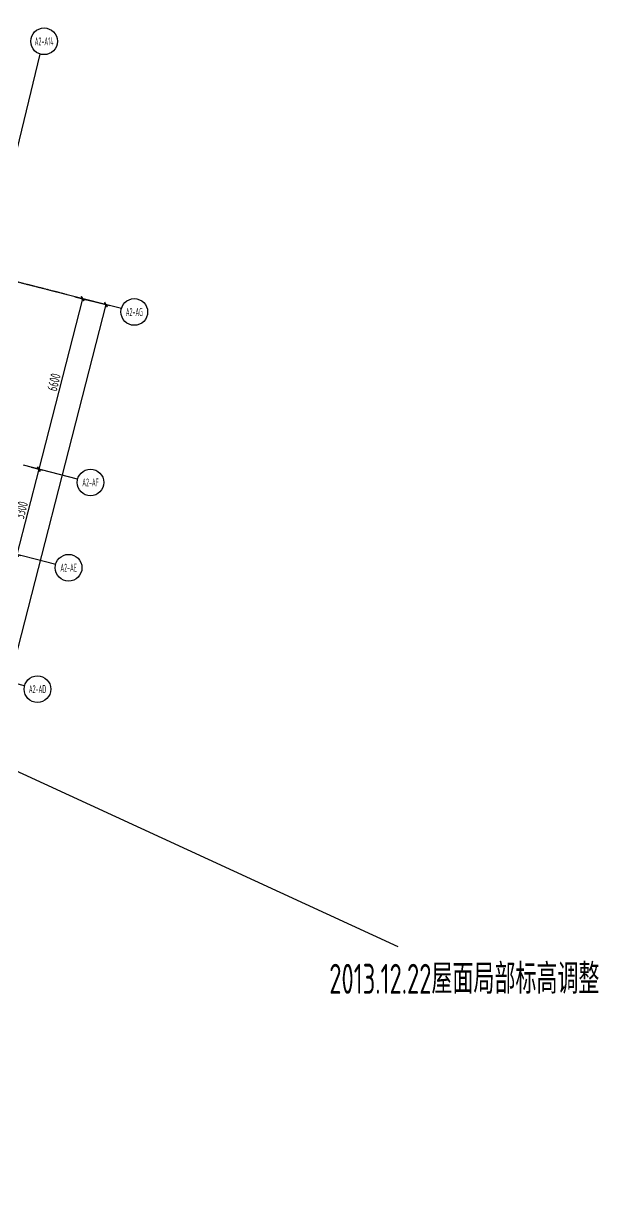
# Model space of a CAD drawing. Header units: millimetres. Extents: x 11536546 to 24947533, y -12764720 to -6308891.
# Drawn here: x 11857548 to 11879122, y -6414676 to -6370879 of the extents above; entities that cross this region are included whole.
import ezdxf
from ezdxf.enums import TextEntityAlignment as Align

# ---------------------------------------------------------------- set-up
doc = ezdxf.new("R2010")
doc.units = ezdxf.units.MM
doc.header["$LTSCALE"] = 10
doc.linetypes.add('A2-RG-AXIS$0$CENTER', pattern=[2, 1.25, -0.25, 0.25, -0.25])
doc.linetypes.add('A2-RG-AXIS$0$DOTE', pattern=[2.42, 2, -0.2, 0.02, -0.2])
for name, color, linetype in [('A2-RG-AXIS$0$A-AXIS', 1, 'Continuous'), ('A2-RG-AXIS$0$A-DIMS-100', 1, 'Continuous'), ('A2-RG-AXIS$0$A-GRID', 1, 'A2-RG-AXIS$0$CENTER'), ('A2-RG-AXIS$0$A-SYMB', 4, 'Continuous'), ('A2-RI-F5$0$A-SYMB-AREA', 4, 'Continuous'), ('A2-RI-F5$0$A-SYMB-NAME', 4, 'Continuous')]:
    doc.layers.add(name, color=color, linetype=linetype)
doc.styles.add('A2-RG-AXIS$0$ECADI', font='hzs.shx', dxfattribs={"width": 0.7, "bigfont": 'hztxt.shx'})
doc.styles.add('A2-RG-AXIS$0$XD2008', font='hzs.shx', dxfattribs={"width": 0.7, "bigfont": 'hztxt.shx'})
doc.styles.add('A2-RI-F5$0$ECADI', font='hzs.shx', dxfattribs={"width": 0.7, "bigfont": 'hztxt.shx'})
doc.dimstyles.new('A2-RG-AXIS$0$XD150$0', dxfattribs={"dimscale": 150, "dimtxt": 2.5, "dimasz": 1, "dimexe": 1, "dimexo": 2, "dimgap": 0.5, "dimtad": 1, "dimdec": 0, "dimdsep": 46, "dimtxsty": 'A2-RG-AXIS$0$XD2008', "dimblk": 'A2-RG-AXIS$0$_ArchTick', "dimcen": 2.5, "dimclrt": 4, "dimaunit": 1, "dimadec": 0, "dimazin": 0, "dimtfac": 1, "dimtdec": 0, "dimtmove": 2, "dimatfit": 3, "dimfxl": 0, "dimtolj": 1, "dimtzin": 0, "dimarcsym": 0})

# ---------------------------------------------------------------- blocks, each defined once
blk = doc.blocks.new('A2-RG-AXIS$0$ECADI-TAG-GRID')
at = {"color": 13}
blk.add_circle((0, 0), 5, dxfattribs=at)
at = {"style": 'A2-RG-AXIS$0$ECADI', "width": 0.7}
blk.add_attdef('GRID', text='', height=5, dxfattribs=at).set_placement((0, 0), align=Align.MIDDLE)
blk = doc.blocks.new('A2-RG-AXIS$0$_ArchTick')
at = {"color": 0, "linetype": 'ByBlock', "const_width": 0.4}
blk.add_lwpolyline([(-0.5, -0.5), (0.5, 0.5)], dxfattribs=at)
blk = doc.blocks.new('*D521')
at = {"layer": 'A2-RG-AXIS$0$A-DIMS-100', "color": 0, "lineweight": -2, "ltscale": 3, "transparency": 16777216}
for p, q in [((11859772, -6381200), (11858129, -6387592)), ((11859481, -6381125), (11859917, -6381237)), ((11857839, -6387518), (11858275, -6387630))]:
    blk.add_line(p, q, dxfattribs=at)
at = {"layer": 'Defpoints', "color": 0, "ltscale": 3, "transparency": 16777216}
for p in [(11859191, -6381051), (11857548, -6387443), (11858129, -6387592)]:
    blk.add_point(p, dxfattribs=at)
at = {"layer": 'A2-RG-AXIS$0$A-DIMS-100', "color": 0, "lineweight": -2, "ltscale": 3, "transparency": 16777216, "xscale": 150, "yscale": 150, "zscale": 150}
for p, rotation in [((11859772, -6381200), 75.58928463638166), ((11858129, -6387592), 255.5892846363816)]:
    blk.add_blockref('A2-RG-AXIS$0$_ArchTick', p, dxfattribs=dict(at, rotation=rotation))
at = {"layer": 'A2-RG-AXIS$0$A-DIMS-100', "color": 4, "ltscale": 3, "transparency": 16777216, "insert": (11858696, -6384331), "char_height": 375, "attachment_point": 5, "rotation": 75.5893, "style": 'A2-RG-AXIS$0$XD2008'}
blk.add_mtext('\\A1;6600', dxfattribs=at)
blk = doc.blocks.new('*D522')
at = {"layer": 'A2-RG-AXIS$0$A-DIMS-100', "color": 0, "lineweight": -2, "ltscale": 3, "transparency": 16777216}
for p, q in [((11858129, -6387592), (11857308, -6390789)), ((11857839, -6387518), (11858275, -6387630)), ((11857017, -6390714), (11857453, -6390826))]:
    blk.add_line(p, q, dxfattribs=at)
at = {"layer": 'Defpoints', "color": 0, "ltscale": 3, "transparency": 16777216}
for p in [(11857548, -6387443), (11856727, -6390639), (11857308, -6390789)]:
    blk.add_point(p, dxfattribs=at)
at = {"layer": 'A2-RG-AXIS$0$A-DIMS-100', "color": 0, "lineweight": -2, "ltscale": 3, "transparency": 16777216, "xscale": 150, "yscale": 150, "zscale": 150}
for p, rotation in [((11858129, -6387592), 75.589284638493), ((11857308, -6390789), 255.589284638493)]:
    blk.add_blockref('A2-RG-AXIS$0$_ArchTick', p, dxfattribs=dict(at, rotation=rotation))
at = {"layer": 'A2-RG-AXIS$0$A-DIMS-100', "color": 4, "ltscale": 3, "transparency": 16777216, "insert": (11857464, -6389125), "char_height": 375, "attachment_point": 5, "rotation": 75.5893, "style": 'A2-RG-AXIS$0$XD2008'}
blk.add_mtext('\\A1;3300', dxfattribs=at)
blk = doc.blocks.new('*D528')
at = {"layer": 'A2-RG-AXIS$0$A-DIMS-100', "color": 0, "lineweight": -2, "ltscale": 3, "transparency": 16777216}
for p, q in [((11859481, -6381125), (11860789, -6381461)), ((11860644, -6381424), (11852132, -6414548)), ((11850970, -6414249), (11852277, -6414585))]:
    blk.add_line(p, q, dxfattribs=at)
at = {"layer": 'Defpoints', "color": 0, "ltscale": 3, "transparency": 16777216}
for p in [(11859191, -6381051), (11850679, -6414175), (11852132, -6414548)]:
    blk.add_point(p, dxfattribs=at)
at = {"layer": 'A2-RG-AXIS$0$A-DIMS-100', "color": 0, "lineweight": -2, "ltscale": 3, "transparency": 16777216, "xscale": 150, "yscale": 150, "zscale": 150}
for p, rotation in [((11860644, -6381424), 75.58928466042394), ((11852132, -6414548), 255.589284660424)]:
    blk.add_blockref('A2-RG-AXIS$0$_ArchTick', p, dxfattribs=dict(at, rotation=rotation))
at = {"layer": 'A2-RG-AXIS$0$A-DIMS-100', "color": 4, "ltscale": 3, "transparency": 16777216, "insert": (11856134, -6397921), "char_height": 375, "attachment_point": 5, "rotation": 75.5893, "style": 'A2-RG-AXIS$0$XD2008'}
blk.add_mtext('\\A1;34200', dxfattribs=at)
blk = doc.blocks.new('A2-RI-F5$0$5erhfh')
at = {"layer": 'A2-RI-F5$0$A-SYMB-AREA', "style": 'A2-RI-F5$0$ECADI', "width": 0.7}
blk.add_attdef('340M2', text='', height=2.5, dxfattribs=at).set_placement((0, 1.25), align=Align.MIDDLE_LEFT)
at = {"layer": 'A2-RI-F5$0$A-SYMB-NAME', "style": 'A2-RI-F5$0$ECADI', "width": 0.7}
blk.add_attdef('CHINESENAME', (-12.29, 3.09), '', height=4.5, dxfattribs=at)
blk = doc.blocks.new('A2-RI-F5')
at = {"layer": 'Defpoints', "color": 3}
blk.add_line((11853199, -6397018), (11871585, -6405487), dxfattribs=at)
at = {"layer": 'Defpoints'}
ref = blk.add_blockref('A2-RI-F5$0$5erhfh', (11872093, -6407377), dxfattribs=dict(at, xscale=250, yscale=250, zscale=250))
ref.add_attrib('CHINESENAME', '2013.12.22屋面局部标高调整', (11869020, -6407260), dxfattribs={"layer": 'A2-RI-F5$0$A-SYMB-NAME', "height": 1125, "style": 'A2-RI-F5$0$ECADI', "width": 0.7})
blk = doc.blocks.new('A2-RG-AXIS')
at = {"layer": 'A2-RG-AXIS$0$A-AXIS', "ltscale": 3}
for p, q in [((11856889.5, -6377372.8), (11858177.1, -6372030.6)), ((11861224.6, -6381573.5), (11859190.7, -6381050.8)), ((11859582.1, -6387965.8), (11857548.2, -6387443.2)), ((11858760.8, -6391162), (11856726.9, -6390639.3)), ((11857591.1, -6395714.1), (11855557.2, -6395191.5))]:
    blk.add_line(p, q, dxfattribs=at)
at = {"layer": 'A2-RG-AXIS$0$A-GRID', "linetype": 'A2-RG-AXIS$0$DOTE'}
blk.add_arc((11778730.7, -6694178.7), 323300, 75.589285, 95.407644, dxfattribs=at)
at = {"layer": 'A2-RG-AXIS$0$A-SYMB'}
ref = blk.add_blockref('A2-RG-AXIS$0$ECADI-TAG-GRID', (11858325.5, -6371552.1), dxfattribs=dict(at, xscale=100, yscale=100, zscale=100))
ref.add_attrib('GRID', 'A2-A14', dxfattribs={"layer": '0', "extrusion": (0, 0, -1), "height": 300, "style": 'A2-RG-AXIS$0$ECADI', "text_generation_flag": 2, "width": 0.5}).set_placement((-11858325.5, -6371552.1), align=Align.MIDDLE)
ref = blk.add_blockref('A2-RG-AXIS$0$ECADI-TAG-GRID', (11861708.9, -6381697.9), dxfattribs=dict(at, xscale=99.999999999398, yscale=99.999999999398, zscale=99.999999999398))
ref.add_attrib('GRID', 'A2-AG', dxfattribs={"layer": '0', "height": 300, "style": 'A2-RG-AXIS$0$ECADI', "width": 0.5}).set_placement((11861708.9, -6381697.9), align=Align.MIDDLE)
ref = blk.add_blockref('A2-RG-AXIS$0$ECADI-TAG-GRID', (11860066.4, -6388090.2), dxfattribs=dict(at, xscale=99.99999999939791, yscale=99.99999999939791, zscale=99.99999999939791))
ref.add_attrib('GRID', 'A2-AF', dxfattribs={"layer": '0', "height": 300, "style": 'A2-RG-AXIS$0$ECADI', "width": 0.5}).set_placement((11860066.4, -6388090.2), align=Align.MIDDLE)
ref = blk.add_blockref('A2-RG-AXIS$0$ECADI-TAG-GRID', (11859245.1, -6391286.4), dxfattribs=dict(at, xscale=99.99999999939791, yscale=99.99999999939791, zscale=99.99999999939791))
ref.add_attrib('GRID', 'A2-AE', dxfattribs={"layer": '0', "height": 300, "style": 'A2-RG-AXIS$0$ECADI', "width": 0.5}).set_placement((11859245.1, -6391286.4), align=Align.MIDDLE)
ref = blk.add_blockref('A2-RG-AXIS$0$ECADI-TAG-GRID', (11858075.4, -6395838.5), dxfattribs=dict(at, xscale=99.99999999939791, yscale=99.99999999939791, zscale=99.99999999939791))
ref.add_attrib('GRID', 'A2-AD', dxfattribs={"layer": '0', "height": 300, "style": 'A2-RG-AXIS$0$ECADI', "width": 0.5}).set_placement((11858075.4, -6395838.5), align=Align.MIDDLE)
at = {"layer": 'A2-RG-AXIS$0$A-DIMS-100', "ltscale": 3}
for p2, distance, picture, middle in [((11850679.3, -6414174.8), 1500, '*D528', (11856133.6, -6397920.8)), ((11857548.2, -6387443.2), 600, '*D521', (11858696.3, -6384331))]:
    dim = blk.add_aligned_dim(p1=(11859190.7, -6381050.8), p2=p2, distance=distance, dimstyle='A2-RG-AXIS$0$XD150$0', dxfattribs=at)
    dim.commit()
    dim.dimension.update_dxf_attribs({"geometry": picture, "text_midpoint": middle})
dim = blk.add_linear_dim(base=(11857308, -6390788.7), p1=(11857548.2, -6387443.2), p2=(11856726.9, -6390639.3), angle=75.58928, dimstyle='A2-RG-AXIS$0$XD150$0', dxfattribs=at)
dim.commit()
dim.dimension.update_dxf_attribs({"geometry": '*D522', "text_midpoint": (11857464.4, -6389125.2)})

msp = doc.modelspace()

# ---------------------------------------------------------------- block references
for name in ['A2-RG-AXIS', 'A2-RI-F5']:
    msp.add_blockref(name, (0, 0))

doc.saveas('drawing.dxf')
